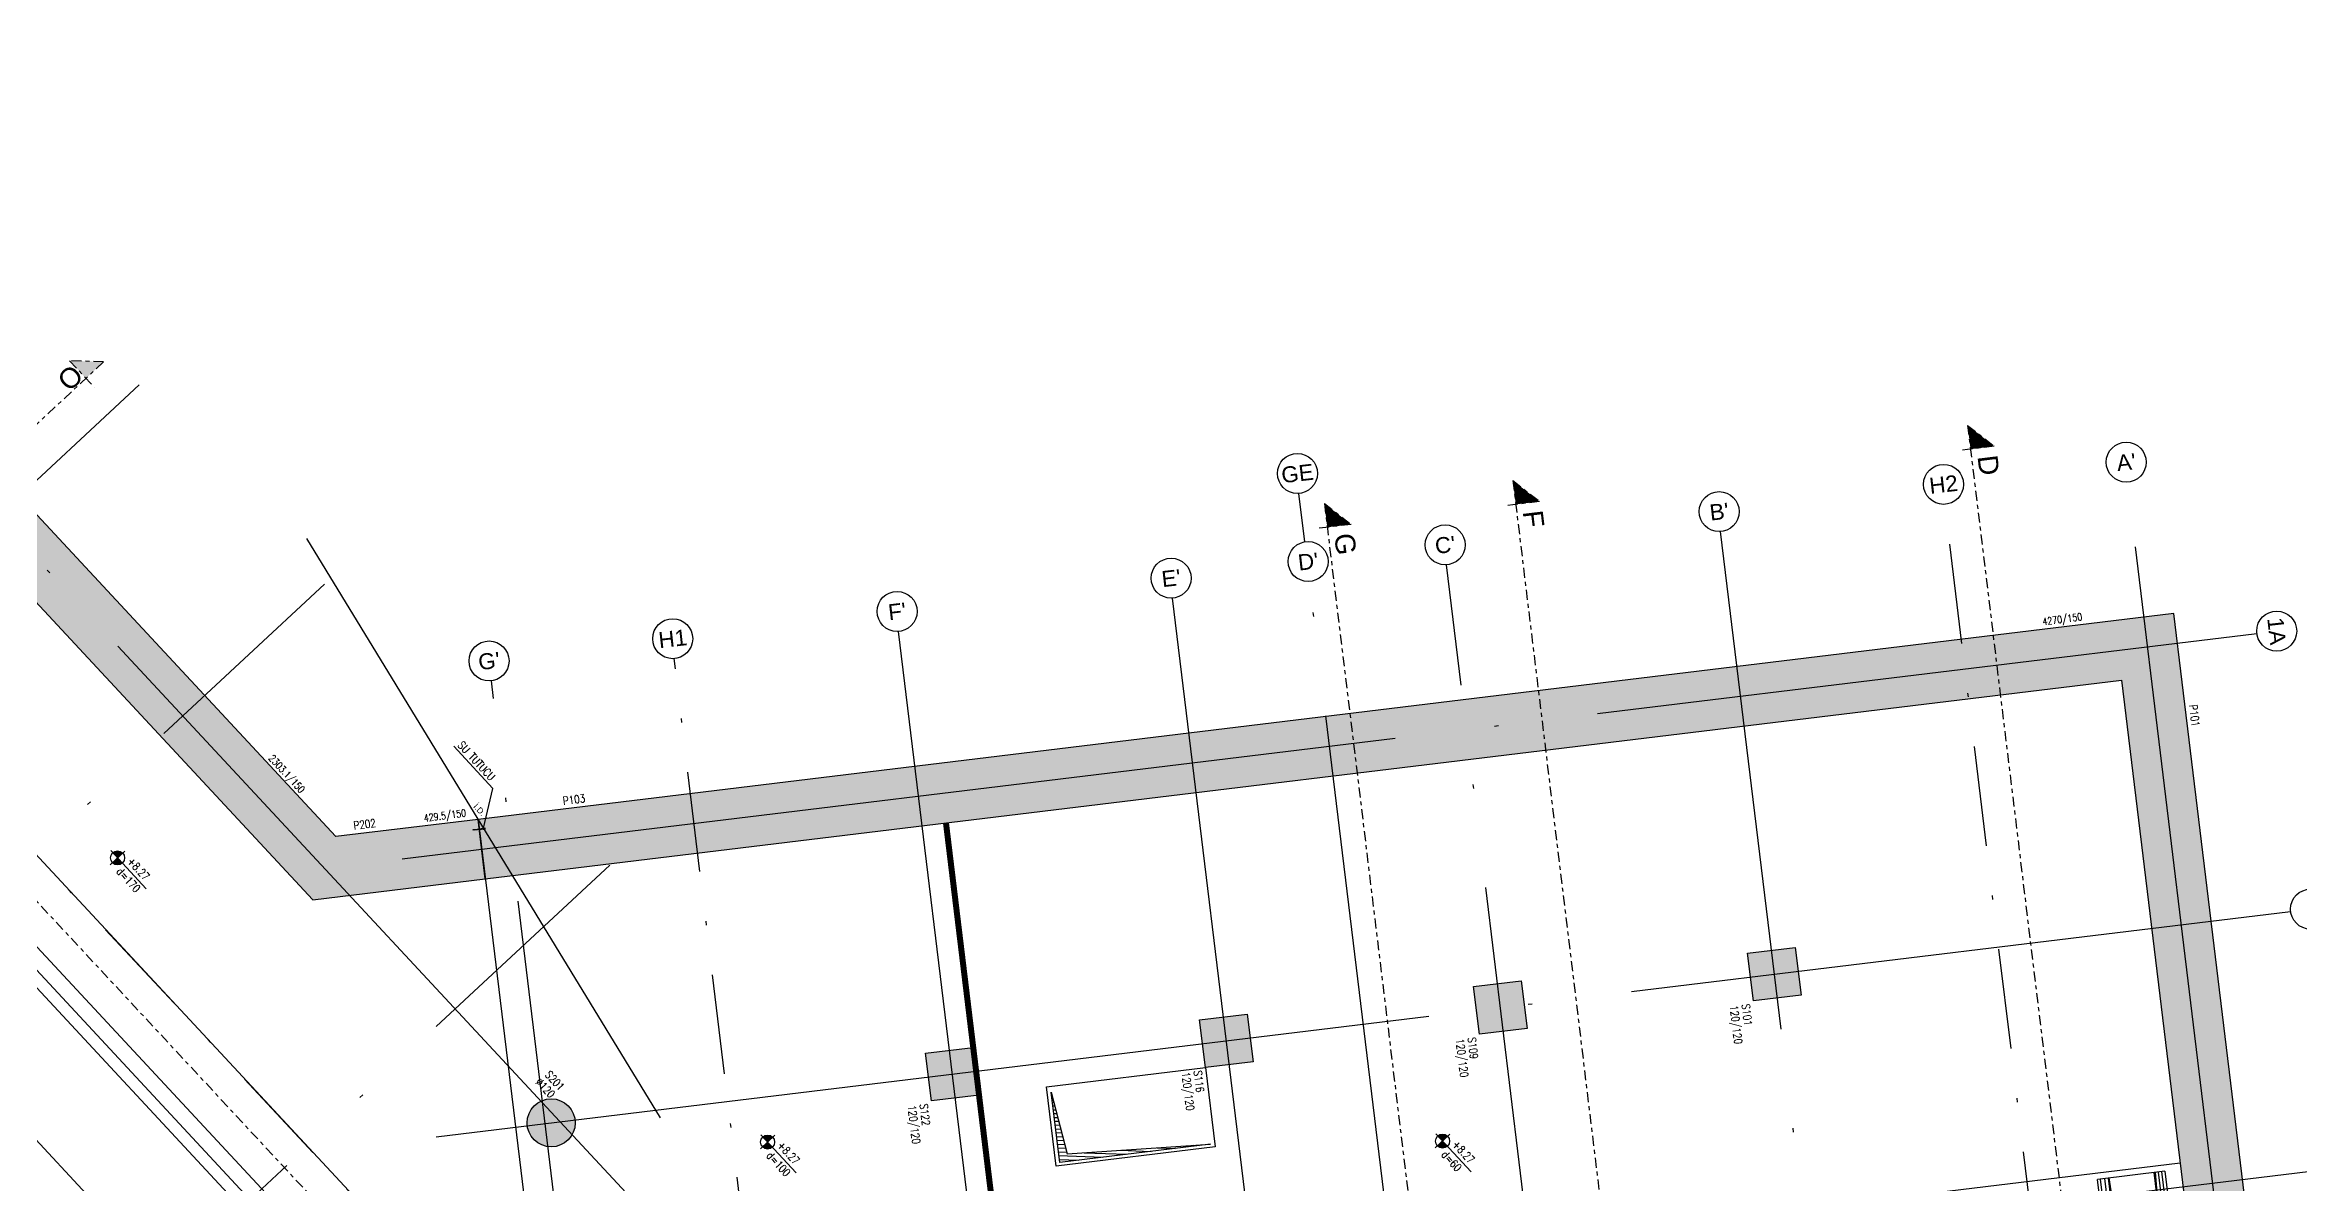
# Model space of a CAD drawing. Header units: millimetres. Extents: x 400392 to 401301, y 4543945 to 4544121.
# Drawn here: x 400423.9 to 400480.3, y 4544085.7 to 4544114.1 of the extents above; entities that cross this region are included whole.
import ezdxf
from ezdxf.enums import TextEntityAlignment as Align

# ---------------------------------------------------------------- set-up
doc = ezdxf.new("R2010")
doc.units = ezdxf.units.MM
for name, pattern in [('ACAD_ISO05W100', [33, 24, -3, 0, -3, 0, -3]), ('AKS', [3, 2.5, -0.25, 0, -0.25]), ('CENTER', [2, 1.25, -0.25, 0.25, -0.25]), ('CIZGI', [0.4, 0.25, -0.15]), ('CONTINU', [0]), ('DASHDOT2', [0.5, 0.25, -0.125, 0, -0.125])]:
    doc.linetypes.add(name, pattern=pattern)
doc.layers.add('A-DETL', color=90, linetype='Continuous', lineweight=15)
for name, color, linetype in [('aks prota', 2, 'AKS'), ('boşluk prota', 2, 'Continuous'), ('boşluk taraması prota', 252, 'Continuous'), ('caks prota', 4, 'Continuous'), ('iderzi_PROTA', 3, 'Continuous'), ('kesit tarama prota', 252, 'Continuous'), ('kiriş prota', 6, 'Continuous'), ('kolon prota', 1, 'Continuous'), ('kolon tarama prota', 252, 'Continuous'), ('lkolon prota', 4, 'Continuous'), ('lperde prota', 4, 'Continuous'), ('not yazısı prota', 6, 'Continuous'), ('not çizgisi prota', 4, 'Continuous'), ('perde prota', 1, 'Continuous'), ('PRT-AL-TUNEL_EKSENI', 14, 'DASHDOT2'), ('skesit prota', 7, 'Continuous'), ('st-s_level (kot)', 6, 'Continuous'), ('st-s_levelmark (kot işareti)', 4, 'Continuous'), ('st_s_su tutucu', 2, 'Continuous'), ('st_s_ölçü', 4, 'Continuous'), ('taks prota', 7, 'Continuous'), ('temel prota', 6, 'Continuous'), ('tkesit prota', 7, 'Continuous'), ('tkolon prota', 6, 'Continuous'), ('tperde prota', 6, 'Continuous')]:
    doc.layers.add(name, color=color, linetype=linetype)
doc.styles.add('Arial', font='Arial.ttf')
doc.styles.add('OLCU', font='romanstw.shx')
doc.styles.add('TAKS', font='Arial Unicode.ttf')
doc.styles.add('text25_PROTA', font='Arial.ttf', dxfattribs={"height": 25})
doc.styles.add('tkolon', font='romanstw.shx')
doc.styles.add('TSIMPLEX', font='romanstw.shx')
doc.dimstyles.new('1-50', dxfattribs={"dimtxt": 10, "dimasz": 4, "dimexe": 4, "dimexo": 8, "dimgap": 4, "dimtad": 1, "dimdec": 1, "dimrnd": 0.05, "dimzin": 9, "dimdsep": 46, "dimtxsty": 'OLCU', "dimblk1": 'OBLIQUE', "dimblk2": 'OBLIQUE', "dimsah": 1, "dimcen": 2, "dimdle": 4, "dimclrd": 4, "dimclre": 4, "dimclrt": 3, "dimadec": 1, "dimazin": 0, "dimtfac": 1, "dimtdec": 1, "dimtix": 1, "dimtmove": 2, "dimatfit": 3, "dimldrblk": 'OBLIQUE', "dimfxl": 1, "dimtvp": 1, "dimtolj": 1, "dimtzin": 1, "dimarcsym": 0})

# ---------------------------------------------------------------- blocks, each defined once
blk = doc.blocks.new('PLAN_KOT')
at = {"layer": 'st-s_levelmark (kot işareti)'}
h = blk.add_hatch(color=256, dxfattribs=at)
h.paths.add_polyline_path([(0, 17.5, 0.414214), (-17.5, 0), (0, 0)])
h.paths.add_polyline_path([(17.5, 0), (0, 0), (0, -17.5, 0.414214)])
for p, q in [((105, 0), (-25, 0)), ((0, 25), (0, -25))]:
    blk.add_line(p, q, dxfattribs=at)
blk.add_circle((0, 0), 17.5, dxfattribs=at)
at = {"layer": 'st-s_level (kot)', "color": 6, "style": 'OLCU', "width": 0.8}
for tag, p in [('KOT', (22.7, 9.8)), ('DÖŞEME_KALINLIĞI', (22.7, -27.6))]:
    blk.add_attdef(tag, p, '', height=20, dxfattribs=at)
blk = doc.blocks.new('_Oblique')
at = {"layer": 'st_s_ölçü', "lineweight": -2}
blk.add_line((-0.5, -0.5), (0.5, 0.5), dxfattribs=at)
blk = doc.blocks.new('D')
at = {"layer": 'st_s_su tutucu', "linetype": 'CONTINU', "ltscale": 0.2}
for p, q in [((-39988, 52508), (-39993, 52508)), ((-39993, 52508), (-39993, 52507)), ((-39993, 52507), (-39991, 52506)), ((-39993, 52449), (-39991, 52450)), ((-39993, 52448), (-39993, 52449)), ((-39988, 52448), (-39993, 52448)), ((-39991, 52499), (-39992, 52499)), ((-39992, 52499), (-39992, 52498)), ((-39992, 52498), (-39991, 52498)), ((-39991, 52489), (-39992, 52489)), ((-39992, 52489), (-39992, 52488)), ((-39992, 52488), (-39991, 52488)), ((-39991, 52479), (-39992, 52479)), ((-39992, 52479), (-39992, 52478)), ((-39992, 52478), (-39991, 52478)), ((-39992, 52468), (-39992, 52469)), ((-39992, 52469), (-39991, 52469)), ((-39991, 52468), (-39992, 52468)), ((-39992, 52458), (-39992, 52459)), ((-39992, 52459), (-39991, 52459)), ((-39991, 52458), (-39992, 52458)), ((-39991, 52506), (-39991, 52499)), ((-39991, 52498), (-39991, 52489)), ((-39991, 52488), (-39991, 52479)), ((-39991, 52469), (-39991, 52478)), ((-39991, 52459), (-39991, 52468)), ((-39991, 52450), (-39991, 52458)), ((-39990, 52506), (-39988, 52507)), ((-39990, 52499), (-39990, 52506)), ((-39989, 52499), (-39990, 52499)), ((-39990, 52489), (-39990, 52498)), ((-39990, 52498), (-39989, 52498)), ((-39989, 52489), (-39990, 52489)), ((-39990, 52479), (-39990, 52488)), ((-39990, 52488), (-39989, 52488)), ((-39989, 52479), (-39990, 52479)), ((-39990, 52478), (-39989, 52478)), ((-39990, 52478), (-39990, 52469)), ((-39990, 52469), (-39989, 52469)), ((-39989, 52468), (-39990, 52468)), ((-39990, 52468), (-39990, 52459)), ((-39990, 52459), (-39989, 52459)), ((-39989, 52458), (-39990, 52458)), ((-39990, 52458), (-39990, 52450)), ((-39990, 52450), (-39988, 52449)), ((-39989, 52498), (-39989, 52499)), ((-39989, 52488), (-39989, 52489)), ((-39989, 52478), (-39989, 52479)), ((-39989, 52469), (-39989, 52468)), ((-39989, 52459), (-39989, 52458)), ((-39988, 52507), (-39988, 52508)), ((-39988, 52449), (-39988, 52448))]:
    blk.add_line(p, q, dxfattribs=at)
blk = doc.blocks.new('yürüyen mer 4')
at = {"color": 253}
blk.add_line((53984.2, 3429.1), (53984.2, 3599.1), dxfattribs=at)
blk.add_lwpolyline([(52756.3, 3429.1), (52756.3, 3599.1)], dxfattribs=at)
at = {"layer": 'st_s_ölçü', "color": 252, "ltscale": 0.1}
for points in [[(52756.3, 3599.1), (53984.2, 3599.1)], [(52756.3, 3591.6), (53984.2, 3591.6)], [(53984.2, 3581.8), (52756.3, 3581.8)], [(52756.3, 3571.6), (53984.2, 3571.6)], [(52756.3, 3529.1), (53984.2, 3569.8)], [(53984.2, 3453.6), (52756.3, 3499.1)], [(52756.3, 3456.6), (53984.2, 3456.6)], [(53984.2, 3446.3), (52756.3, 3446.3)], [(52756.3, 3436.6), (53984.2, 3436.6)], [(53984.2, 3429.1), (52756.3, 3429.1)]]:
    blk.add_lwpolyline(points, dxfattribs=at)

msp = doc.modelspace()

# ---------------------------------------------------------------- hatches: boundary and pattern name
at = {"layer": 'boşluk taraması prota', "ltscale": 2}
h = msp.add_hatch(dxfattribs=at)
h.set_pattern_fill('ANSI31', color=256, scale=0.03, angle=-47.076006, style=0)
h.set_pattern_definition([(357.923994, (399678.14428, 4544261.64228), (0.003450452, 0.095187483), [])])
h.paths.add_polyline_path([(400449.06965, 4544087.92243), (400449.46773, 4544086.38062), (400453.05515, 4544086.62479), (400449.28287, 4544086.16669)])
at = {"layer": 'kesit tarama prota'}
h = msp.add_hatch(color=256, dxfattribs=at)
h.dxf.hatch_style = 1
h.paths.add_polyline_path([(400424.53333, 4544106.20631), (400425.38131, 4544106.17557), (400424.94195, 4544105.76696)])
h = msp.add_hatch(color=256, dxfattribs=at)
h.dxf.hatch_style = 1
h.paths.add_polyline_path([(400472.64488, 4544104.06707), (400471.97693, 4544104.59036), (400472.04926, 4544103.99474)])
h = msp.add_hatch(color=256, dxfattribs=at)
h.dxf.hatch_style = 1
h.paths.add_polyline_path([(400461.27706, 4544102.68658), (400460.60911, 4544103.20987), (400460.68144, 4544102.61425)])
h = msp.add_hatch(color=256, dxfattribs=at)
h.dxf.hatch_style = 1
h.paths.add_polyline_path([(400456.5654, 4544102.1144), (400455.89745, 4544102.6377), (400455.96978, 4544102.04207)])
at = {"layer": 'kolon tarama prota'}
h = msp.add_hatch(color=256, dxfattribs=at)
h.dxf.hatch_style = 1
h.paths.add_polyline_path([(400414.68159, 4544107.72787), (400415.74337, 4544108.71536), (400430.61052, 4544092.72982), (400434.9238, 4544093.25363), (400434.74297, 4544094.74269), (400431.18841, 4544094.31102), (400416.02452, 4544110.61561), (400414.15726, 4544108.87899), (400413.88485, 4544109.17189), (400413.59195, 4544108.89948)])
h = msp.add_hatch(color=256, dxfattribs=at)
h.dxf.hatch_style = 1
h.paths.add_polyline_path([(400485.11839, 4544034.12161), (400477.13156, 4544099.89028), (400434.74297, 4544094.74268), (400434.9238, 4544093.25362), (400475.82333, 4544098.22039), (400483.38044, 4544035.9903)])
h = msp.add_hatch(color=256, dxfattribs=at)
h.dxf.hatch_style = 1
h.paths.add_polyline_path([(400467.66935, 4544091.53867), (400467.81402, 4544090.34743), (400466.62277, 4544090.20276), (400466.47811, 4544091.39401)])
h = msp.add_hatch(color=256, dxfattribs=at)
h.dxf.hatch_style = 1
h.paths.add_polyline_path([(400460.81968, 4544090.70686), (400460.96434, 4544089.51561), (400459.77309, 4544089.37095), (400459.62843, 4544090.5622)])
h = msp.add_hatch(color=256, dxfattribs=at)
h.dxf.hatch_style = 1
h.paths.add_polyline_path([(400453.97, 4544089.87505), (400454.11466, 4544088.6838), (400452.92341, 4544088.53914), (400452.77875, 4544089.73039)])
h = msp.add_hatch(color=256, dxfattribs=at)
h.dxf.hatch_style = 1
h.paths.add_polyline_path([(400447.12032, 4544089.04324), (400447.26498, 4544087.85199), (400446.07373, 4544087.70732), (400445.92907, 4544088.89857)])
h = msp.add_hatch(color=256, dxfattribs=at)
h.dxf.hatch_style = 1
edge = h.paths.add_edge_path()
edge.add_arc((400436.57044, 4544087.1567), 0.6, -47.076006, 312.923994)

# ---------------------------------------------------------------- linework, layer by layer
at = {"layer": 'A-DETL', "color": 1, "lineweight": 5}
msp.add_lwpolyline([(400410.49797, 4544108.04135), (400518.40627, 4543992.01566)], dxfattribs=at)
at = {"layer": 'aks prota', "ltscale": 10}
for p, q in [((400524.75998, 4543992.59926), (400411.76442, 4544114.0949)), ((400517.51063, 4543985.85709), (400404.51506, 4544107.35273)), ((400400.21281, 4544081.36605), (400426.2707, 4544105.60088)), ((400455.40743, 4544101.67942), (400455.26049, 4544102.88942)), ((400490.07415, 4543987.09137), (400475.9776, 4544103.17131)), ((400478.19815, 4543999.86073), (400465.80236, 4544101.93564)), ((400404.8438, 4544076.3867), (400430.90169, 4544100.62153)), ((400466.2063, 4544012.75467), (400455.52784, 4544100.68792)), ((400470.20358, 4544008.45669), (400458.95268, 4544101.10383)), ((400462.20901, 4544017.05265), (400452.103, 4544100.27202)), ((400454.21444, 4544025.64861), (400445.25332, 4544099.44021)), ((400432.84797, 4544093.75705), (400479.20739, 4544099.38685)), ((400442.38913, 4544038.00062), (400435.07808, 4544098.20454)), ((400411.65407, 4544069.06412), (400438.03409, 4544093.59854)), ((400433.69184, 4544086.8081), (400480.05125, 4544092.4379)), ((400434.47543, 4544080.3555), (400480.83484, 4544085.98531))]:
    msp.add_line(p, q, dxfattribs=at)
at = {"layer": 'boşluk prota', "ltscale": 0.05}
msp.add_lwpolyline([(400449.06965, 4544087.92243), (400449.46773, 4544086.38062), (400453.05515, 4544086.62479), (400449.28287, 4544086.16669)], close=True, dxfattribs=at)
at = {"layer": 'caks prota', "ltscale": 0.05}
for centre in [(400475.94193, 4544103.67003), (400455.22482, 4544103.38815), (400471.37548, 4544103.11549), (400465.76669, 4544102.43437), (400458.91701, 4544101.60256), (400452.06733, 4544100.77074), (400455.49217, 4544101.18665), (400445.21765, 4544099.93893), (400439.60886, 4544099.25781), (400479.70374, 4544099.44713), (400435.0178, 4544098.7009), (400480.54761, 4544092.49818)]:
    msp.add_circle(centre, 0.5, dxfattribs=at)
at = {"layer": 'iderzi_PROTA', "linetype": 'ACAD_ISO05W100', "ltscale": 2}
msp.add_line((400434.74297, 4544094.74268), (400441.05928, 4544042.7301), dxfattribs=at)
at = {"layer": 'kiriş prota'}
msp.add_line((400410.37002, 4544105.90296), (400513.54569, 4543994.9659), dxfattribs=at)
for points in [[(400448.95258, 4544088.05696), (400452.92341, 4544088.53917), (400453.16452, 4544086.55372), (400449.19369, 4544086.07151), (400448.95258, 4544088.05696)], [(400468.45295, 4544085.08608), (400477.28804, 4544086.159)]]:
    msp.add_lwpolyline(points, dxfattribs=at)
at = {"layer": 'kolon prota', "color": 1}
for points in [[(400467.66935, 4544091.53867), (400467.81402, 4544090.34743), (400466.62277, 4544090.20276), (400466.47811, 4544091.39401)], [(400460.81968, 4544090.70686), (400460.96434, 4544089.51561), (400459.77309, 4544089.37095), (400459.62843, 4544090.5622)], [(400453.97, 4544089.87505), (400454.11466, 4544088.6838), (400452.92341, 4544088.53914), (400452.77875, 4544089.73039)], [(400447.12032, 4544089.04324), (400447.26498, 4544087.85199), (400446.07373, 4544087.70732), (400445.92907, 4544088.89857)]]:
    msp.add_lwpolyline(points, close=True, dxfattribs=at)
msp.add_circle((400436.57044, 4544087.1567), 0.6, dxfattribs=at)
at = {"layer": 'perde prota'}
for points in [[(400414.68159, 4544107.72787), (400415.74337, 4544108.71536), (400430.61052, 4544092.72982), (400434.9238, 4544093.25363), (400434.74297, 4544094.74269), (400431.18841, 4544094.31102), (400416.02452, 4544110.61561), (400414.15726, 4544108.87899), (400413.88485, 4544109.17189), (400413.59195, 4544108.89948)], [(400485.11839, 4544034.12161), (400477.13156, 4544099.89028), (400434.74297, 4544094.74268), (400434.9238, 4544093.25362), (400475.82333, 4544098.22039), (400483.38044, 4544035.9903)]]:
    msp.add_lwpolyline(points, close=True, dxfattribs=at)
at = {"layer": 'PRT-AL-TUNEL_EKSENI', "ltscale": 10}
for p, q in [((400408.06651, 4544110.65571), (400521.06208, 4543989.16007)), ((400484.74443, 4543992.82201), (400471.41115, 4544102.61677)), ((400447.66816, 4544032.68733), (400439.64453, 4544098.75908))]:
    msp.add_line(p, q, dxfattribs=at)
at = {"layer": 'skesit prota', "linetype": 'CENTER', "ltscale": 0.2}
for p, q in [((400424.53333, 4544106.20631), (400425.14626, 4544105.54728)), ((400425.38131, 4544106.17557), (400424.53333, 4544106.20631)), ((400471.97693, 4544104.59036), (400472.64488, 4544104.06707)), ((400472.64488, 4544104.06707), (400471.75145, 4544103.95857)), ((400460.60911, 4544103.20987), (400461.27706, 4544102.68658)), ((400455.89745, 4544102.6377), (400456.5654, 4544102.1144)), ((400461.27706, 4544102.68658), (400460.38363, 4544102.57808)), ((400456.5654, 4544102.1144), (400455.67197, 4544102.00591))]:
    msp.add_line(p, q, dxfattribs=at)
for points in [[(400485.58366, 4544084.6312), (400436.7276, 4544078.6982), (400404.7188, 4544113.11486)], [(400425.38131, 4544106.17557), (400396.51118, 4544079.32525)], [(400471.97693, 4544104.59036), (400486.28628, 4543986.75803)], [(400460.60911, 4544103.20987), (400466.0874, 4544058.09809)], [(400455.89745, 4544102.6377), (400463.09763, 4544043.34683)], [(400455.89745, 4544102.6377), (400463.09763, 4544043.34683)]]:
    msp.add_lwpolyline(points, dxfattribs=at)
at = {"layer": 'st_s_ölçü', "color": 3, "linetype": 'CIZGI', "lineweight": 30, "ltscale": 50, "const_width": 0.15}
msp.add_lwpolyline([(400482.8677, 4544040.21253), (400476.55335, 4544047.00188), (400474.31991, 4544046.72799), (400473.88761, 4544050.2877), (400473.88784, 4544050.28749), (400473.75504, 4544051.37944), (400472.56379, 4544051.23477), (400470.87846, 4544065.11282), (400464.02879, 4544064.281), (400463.73705, 4544066.68335), (400462.5458, 4544066.53869), (400463.07098, 4544062.21404), (400457.4126, 4544061.52687), (400456.21251, 4544071.40879), (400461.87092, 4544072.09594), (400461.25438, 4544077.16047), (400448.74778, 4544075.64169), (400446.4392, 4544094.65203)], dxfattribs=at)
at = {"layer": 'temel prota', "color": 5}
for p, q in [((400409.85743, 4544105.42624), (400513.03311, 4543994.48919)), ((400410.07711, 4544105.63055), (400513.25279, 4543994.69349))]:
    msp.add_line(p, q, dxfattribs=at)

# ---------------------------------------------------------------- block references
at = {"layer": 'st-s_level (kot)', "linetype": 'CONTINU', "ltscale": 0.1, "xscale": 0.01, "yscale": 0.01, "zscale": 0.01, "rotation": 312.9239939588403}
for p, values in [((400425.73238, 4544093.77814), {'KOT': '+8.27', 'DÖŞEME_KALINLIĞI': 'd=170'}), ((400458.85328, 4544086.70094), {'KOT': '+8.27', 'DÖŞEME_KALINLIĞI': 'd=60'}), ((400441.98195, 4544086.67676), {'KOT': '+8.27', 'DÖŞEME_KALINLIĞI': 'd=100'})]:
    msp.add_blockref('PLAN_KOT', p, dxfattribs=at).add_auto_attribs(values)
at = {"layer": 'st_s_ölçü', "xscale": 0.004999999999999998, "yscale": 0.004999999999999998, "zscale": 0.004999999999999998, "rotation": 276.9239943718327}
msp.add_blockref('D', (400198.40042, 4543864.3697), dxfattribs=at)
at = {"layer": 'st_s_ölçü', "linetype": 'CONTINU', "xscale": 0.01, "yscale": 0.01, "zscale": 0.01, "rotation": 96.92399395886369}
msp.add_blockref('yürüyen mer 4', (400576.03072, 4543554.1766), dxfattribs=at)

# ---------------------------------------------------------------- texts
at = {"layer": 'iderzi_PROTA', "linetype": 'ACAD_ISO05W100', "style": 'text25_PROTA'}
msp.add_text('İ.D.', height=0.15, rotation=312.923994, dxfattribs=at).set_placement((400434.61082, 4544095.05085))
at = {"layer": 'lkolon prota', "style": 'tkolon', "width": 0.8}
for s, rotation, p in [('120/120', 276.923994, (400466.03219, 4544090.08024)), ('120/120', 276.923994, (400459.18251, 4544089.24843)), ('%%C120', 312.923994, (400436.16594, 4544088.16136)), ('120/120', 276.923994, (400452.33283, 4544088.41661)), ('120/120', 276.923994, (400445.48316, 4544087.5848))]:
    msp.add_text(s, height=0.2, rotation=rotation, dxfattribs=at).set_placement(p)
at = {"layer": 'lperde prota', "style": 'tkolon', "width": 0.8}
for s, rotation, p in [('4270/150', 7.393285, (400473.84762, 4544099.68287)), ('2303.1/150', 312.563509, (400429.56188, 4544096.31709)), ('429.5/150', 7.393285, (400433.38814, 4544094.76954))]:
    msp.add_text(s, height=0.18, rotation=rotation, dxfattribs=at).set_placement(p, align=Align.MIDDLE_LEFT)
at = {"layer": 'not yazısı prota', "ltscale": 0.05, "style": 'TSIMPLEX', "width": 0.8}
msp.add_text('SU TUTUCU', height=0.2, rotation=312.923994, dxfattribs=at).set_placement((400434.21874, 4544096.58015))
at = {"layer": 'taks prota', "style": 'TAKS'}
for s, rotation, p in [('GE', 6.429161, (400455.22482, 4544103.38815)), ("A'", 6.429161, (400475.94193, 4544103.67003)), ('H2', 6.429161, (400471.37548, 4544103.11549)), ("B'", 6.429161, (400465.76669, 4544102.43437)), ("C'", 6.429161, (400458.91701, 4544101.60256)), ("D'", 6.429161, (400455.49217, 4544101.18665)), ("E'", 6.429161, (400452.06733, 4544100.77074)), ("F'", 6.429161, (400445.21765, 4544099.93893)), ('H1', 6.429161, (400439.60886, 4544099.25781)), ('1A', 276.429161, (400479.70374, 4544099.44713)), ("G'", 6.429161, (400435.0178, 4544098.7009))]:
    msp.add_text(s, height=0.4, rotation=rotation, dxfattribs=at).set_placement(p, align=Align.MIDDLE_CENTER)
at = {"layer": 'tkesit prota', "style": 'Arial'}
for s, rotation, p in [('O', 42.923994, (400424.52158, 4544105.41102)), ('D', 276.923994, (400472.22228, 4544103.81428)), ('F', 276.923994, (400460.85446, 4544102.43379)), ('G', 276.923994, (400456.1428, 4544101.86161))]:
    msp.add_text(s, height=0.5, rotation=rotation, dxfattribs=at).set_placement(p)
at = {"layer": 'tkolon prota', "style": 'tkolon', "width": 0.8}
for s, rotation, p in [('S101', 276.923994, (400466.33, 4544090.11641)), ('S109', 276.923994, (400459.48032, 4544089.28459)), ('S201', 312.923994, (400436.40171, 4544088.34413)), ('S116', 276.923994, (400452.63065, 4544088.45278)), ('S122', 276.923994, (400445.78097, 4544087.62097))]:
    msp.add_text(s, height=0.2, rotation=rotation, dxfattribs=at).set_placement(p)
at = {"layer": 'tperde prota', "style": 'tkolon', "width": 0.8}
for s, rotation, p in [('P101', 277.393285, (400477.60981, 4544097.61102)), ('P103', 7.393285, (400436.867, 4544095.20209)), ('P202', 7.393285, (400431.63326, 4544094.58335))]:
    msp.add_text(s, height=0.2, rotation=rotation, dxfattribs=at).set_placement(p, align=Align.MIDDLE_LEFT)

# ---------------------------------------------------------------- leaders
at = {"layer": 'not çizgisi prota'}
msp.add_leader([(400434.87499, 4544094.52278), (400435.1152, 4544095.51569), (400434.13563, 4544096.56896)], dimstyle='1-50', override={"dimasz": 12, "dimgap": 4, "dimtad": 0}, dxfattribs=at)

doc.saveas('drawing.dxf')
